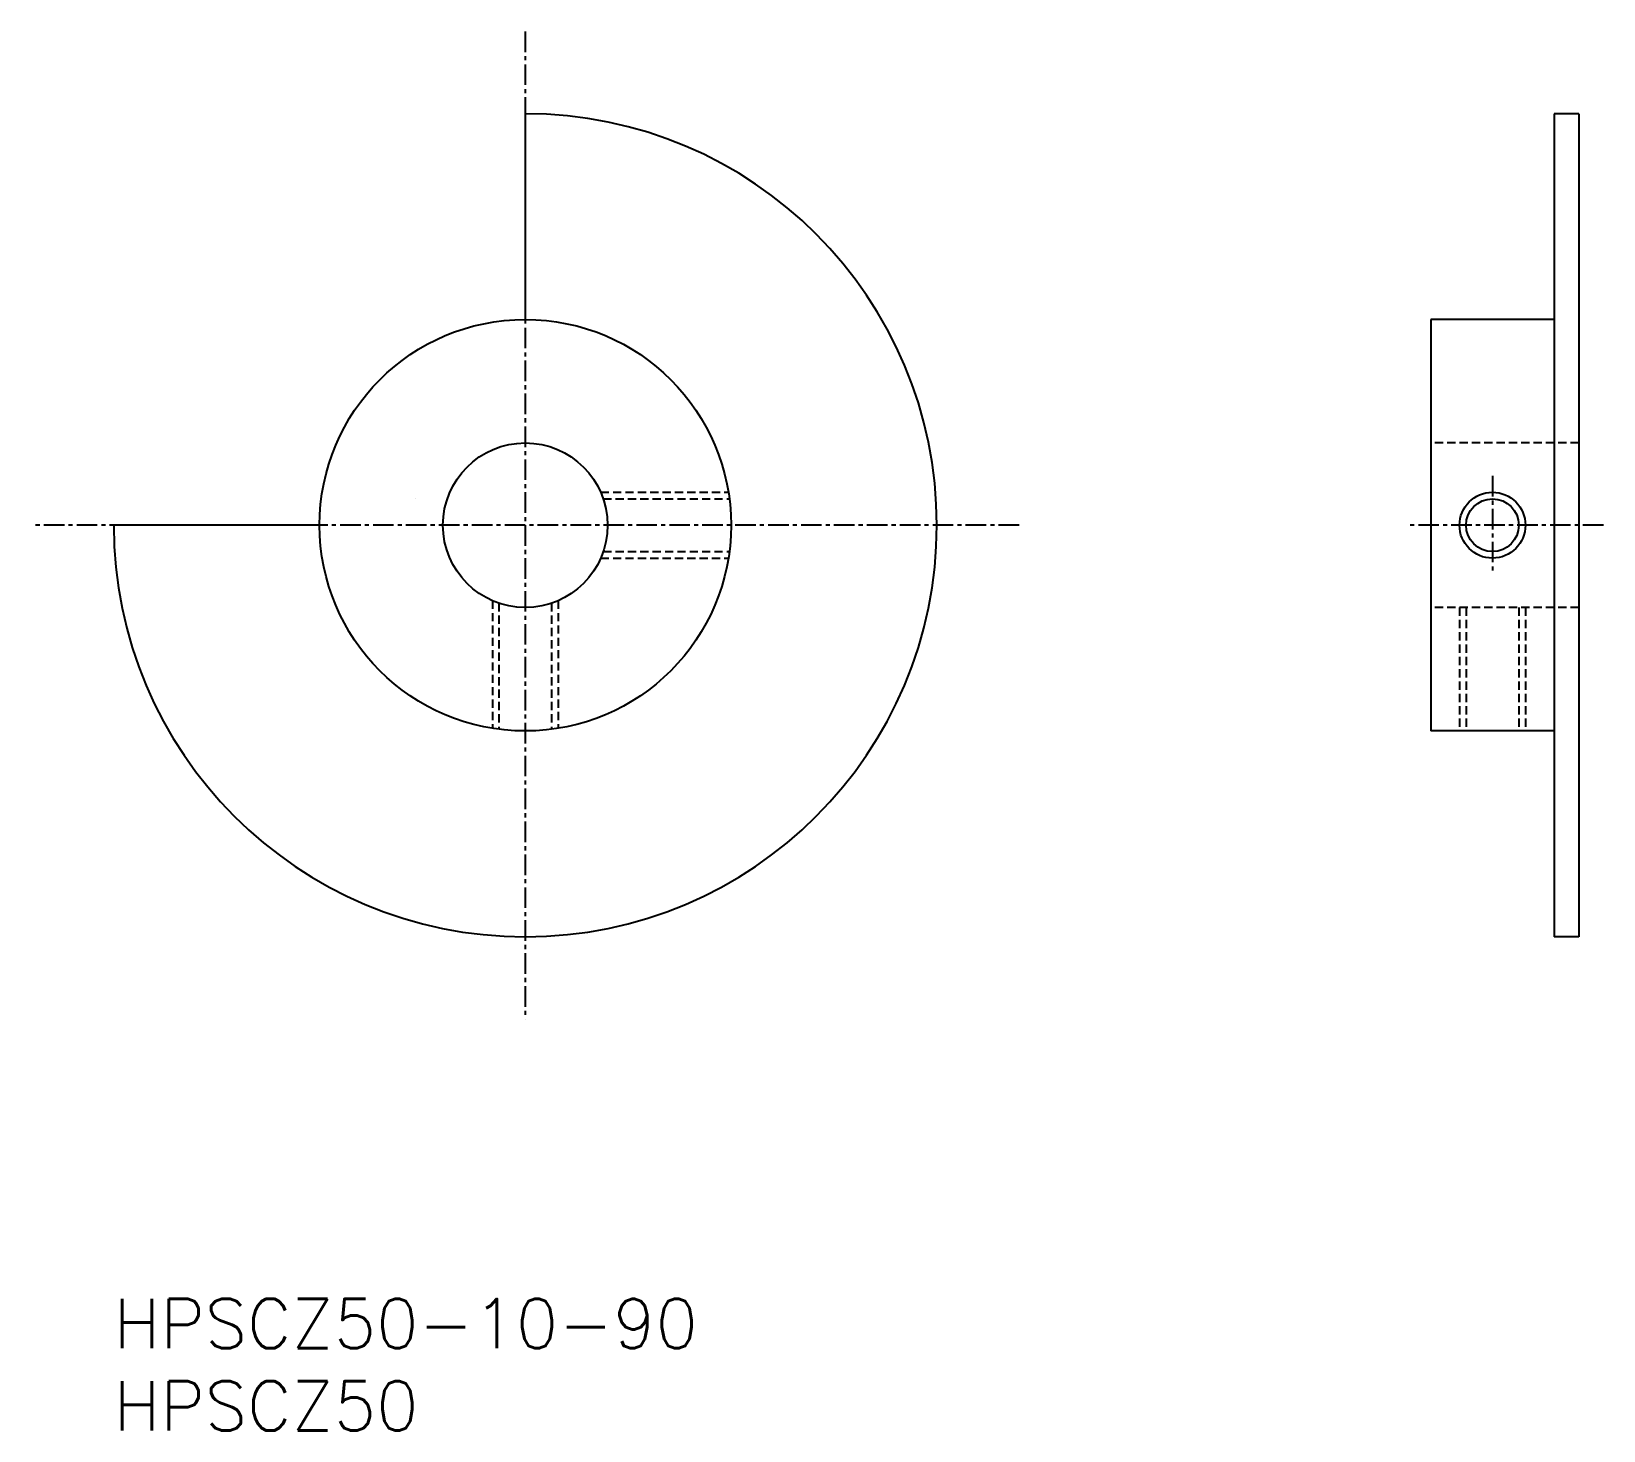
# Model space of a CAD drawing. Extents: x 94.4 to 189.9, y 61.7 to 146.7.
import ezdxf

# ---------------------------------------------------------------- set-up
doc = ezdxf.new("R2010")
doc.units = 0
doc.linetypes.add('CENTER', pattern=[2, 1.25, -0.25, 0.25, -0.25])
doc.linetypes.add('DASHED', pattern=[0.75, 0.5, -0.25])
doc.layers.get('0').update_dxf_attribs({"linetype": 'CONTINUOUS'})
doc.layers.add('CENTER', color=1, linetype='CENTER')
doc.styles.get("Standard").update_dxf_attribs({"font": 'txt.shx', "bigfont": 'bigfont.shx'})

msp = doc.modelspace()

# ---------------------------------------------------------------- linework, layer by layer
at = {"color": 7, "linetype": 'CONTINUOUS'}
for p, q in [((124.391, 141.74), (124.391, 129.24)), ((188.391, 141.74), (186.891, 141.74)), ((186.891, 141.74), (186.891, 91.74)), ((188.391, 141.74), (188.391, 91.74)), ((186.891, 129.24), (179.391, 129.24)), ((179.391, 129.24), (179.391, 104.24)), ((111.891, 116.74), (99.391, 116.74)), ((186.891, 104.24), (179.391, 104.24)), ((188.391, 91.74), (186.891, 91.74))]:
    msp.add_line(p, q, dxfattribs=at)
at = {"color": 3, "linetype": 'DASHED'}
for p, q in [((188.391, 121.74), (179.391, 121.74)), ((128.974, 118.74), (136.73, 118.74)), ((117.739, 118.34), (117.739, 118.34)), ((129.128, 118.34), (136.788, 118.34)), ((132.958, 118.34), (132.958, 118.34)), ((128.974, 114.74), (136.73, 114.74)), ((129.128, 115.14), (136.788, 115.14)), ((122.391, 112.157), (122.391, 104.401)), ((122.791, 112.003), (122.791, 104.343)), ((125.991, 112.003), (125.991, 104.343)), ((126.391, 112.157), (126.391, 104.401)), ((188.391, 111.74), (179.391, 111.74)), ((181.141, 111.74), (181.141, 104.24)), ((181.541, 111.74), (181.541, 104.24)), ((184.741, 111.74), (184.741, 104.24)), ((185.141, 111.74), (185.141, 104.24))]:
    msp.add_line(p, q, dxfattribs=at)
at = {"color": 7, "linetype": 'CONTINUOUS'}
for centre, radius in [((124.391, 116.74), 12.5), ((124.391, 116.74), 5), ((183.141, 116.74), 1.6)]:
    msp.add_circle(centre, radius, dxfattribs=at)
at = {"color": 3, "linetype": 'CONTINUOUS'}
msp.add_circle((183.141, 116.74), 2, dxfattribs=at)
at = {"color": 7, "linetype": 'CONTINUOUS'}
msp.add_arc((124.391, 116.74), 25, 180, 90, dxfattribs=at)
at = {"layer": 'CENTER', "color": 1, "linetype": 'CENTER'}
for p, q in [((124.391, 146.74), (124.391, 86.74)), ((183.141, 119.74), (183.141, 113.74)), ((154.391, 116.74), (94.391, 116.74)), ((189.891, 116.74), (177.891, 116.74))]:
    msp.add_line(p, q, dxfattribs=at)

# ---------------------------------------------------------------- texts
at = {"color": 7, "linetype": 'CONTINUOUS'}
for s, p in [('HPSCZ50-10-90', (99.391, 66.74)), ('HPSCZ50', (99.391, 61.74))]:
    msp.add_text(s, height=3, dxfattribs=at).set_placement(p)

doc.saveas('drawing.dxf')
